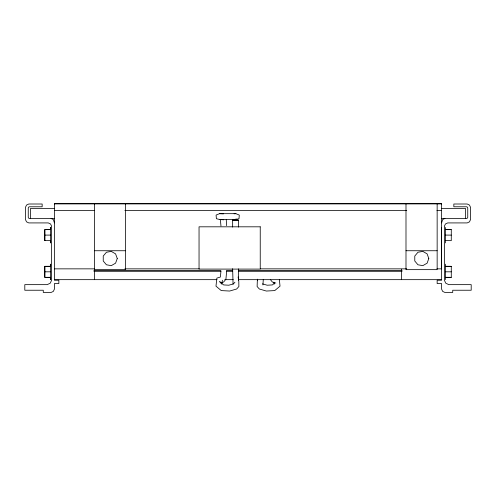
<?xml version="1.0" encoding="UTF-8"?>
<svg xmlns="http://www.w3.org/2000/svg" width="496" height="496" viewBox="0 0 496 496"><rect width="100%" height="100%" fill="white"/><g stroke="black" fill="none" stroke-linecap="round" stroke-linejoin="round"><path stroke-width="0.74" d="M232.649 268.708L233.07 284.233M232.649 227.075L232.649 220.131L238.44 220.131L238.44 227.1M238.433 268.894L238.489 280.562L238.34 279.112M441.601 268.119L441.601 227.366M257.511 280.562L257.523 279.161M262.917 284.94L263.302 279.322M220.943 271.194L220.385 277.041L216.87 278.101L215.983 286.161L221.235 290.582L229.66 291.04L236.654 289.001L238.88 286.527L238.787 281.244L238.117 276.935M226.616 271.783L225.922 279.186L223.653 282.007L221.551 282.639M257.362 279.794L257.12 286.527L259.346 289.001L266.34 291.04L274.765 290.582L280.017 286.161L279.36 279.453M222.413 280.246L221.762 284.134L219.641 281.585L223.615 284.933L228.842 285.212L233.442 283.873L234.93 282.218M441.601 222.921L442.655 219.523L444.937 218.469M274.654 283.018L272.385 284.933L267.158 285.212L262.558 283.873M235.414 219.579L239.004 218.724L239.289 215.072L235.879 213.671L233.752 213.671L219.561 213.671L216.095 215.066L216.386 218.711L220.026 219.579L223.77 219.771L222.357 219.43M233.597 219.697L236.443 219.009M234.056 213.788L235.879 213.671M238.44 220.131L232.649 220.131M50.505 229.574L44.721 229.598L44.721 240.61L50.666 240.647M50.666 229.629L44.882 229.648L44.882 240.665M44.721 235.104L50.505 235.085M50.505 266.29L44.721 266.315L44.721 277.326L50.505 277.307M50.666 266.346L44.882 266.364L44.882 277.382L50.666 277.363M44.721 271.82L50.505 271.802M54.399 203.906L441.601 203.906M54.473 208.456L30.479 208.456L30.479 218.469M441.527 208.456L465.521 208.456L465.521 218.469M54.399 210.54L94.668 210.54M124.868 210.54L406.751 210.54M436.951 210.54L441.601 210.54M54.473 218.469L29.363 218.469L28.607 218.116L28.253 217.353L28.253 207.898L28.607 207.136L29.363 206.782L42.16 206.782L42.16 204.005L28.811 204.005L26.53 205.059L25.47 207.34L25.47 219.579L26.53 221.861L28.811 222.921L48.279 222.921L50.561 223.975L51.621 226.257L51.621 280.197L50.208 283.235L47.17 284.648L24.8 284.648L24.8 290.234L43.276 290.234L43.276 292.46L51.063 292.46L53.345 291.4L54.399 289.118L54.399 283.557L58.85 283.557L58.85 280.221L54.399 280.221L54.399 203.54L441.601 203.54L441.601 280.221L437.15 280.221L437.15 283.557L441.601 283.557L441.601 289.118L442.655 291.4L444.937 292.46L452.724 292.46L452.724 290.234L471.2 290.234L471.2 284.648L448.83 284.648L445.792 283.235L444.379 280.197L444.379 226.257L445.439 223.975L447.721 222.921L467.189 222.921L469.47 221.861L470.53 219.579L470.53 207.34L469.47 205.059L467.189 204.005L453.84 204.005L453.84 206.782L466.637 206.782L467.393 207.136L467.747 207.898L467.747 217.353L467.393 218.116L466.637 218.469L441.527 218.469M220.026 219.579L233.38 219.579M94.457 250.734L125.612 250.734M405.995 250.734L437.15 250.734M54.399 268.851L94.668 268.851M124.868 268.851L199.212 268.851M260.388 268.851L406.751 268.851M436.951 268.851L441.601 268.851M94.457 269.65L125.612 269.65L125.612 204.005M93.893 270.872L220.894 270.872M226.319 270.872L232.512 270.872M238.706 270.872L402.107 270.872M93.893 271.058L220.894 271.058M226.319 271.058L232.512 271.058M238.706 271.058L402.107 271.058M54.399 279.663L217.025 279.663M224.769 279.663L233.287 279.663M238.706 279.663L441.601 279.663M445.495 229.574L451.279 229.598L451.279 240.665L445.495 240.591M445.495 229.629L451.279 229.648M445.495 235.085L451.279 235.104M445.495 266.29L451.279 266.315L451.279 277.382L445.495 277.363M445.495 266.346L451.279 266.364M445.495 271.802L451.279 271.82M445.495 277.307L451.279 277.326M219.561 213.671L223.46 213.875M275.85 283.061L272.347 282.007L270.531 279.75M51.063 218.469L53.345 219.523L54.399 222.921M273.916 282.187L274.238 284.134M226.244 219.573L226.641 225.655M220.367 219.647L220.968 225.965M445.495 227.478L445.495 242.891M445.495 264.194L445.495 279.608M437.15 204.005L437.15 269.65L405.995 269.65L405.995 204.005M401.543 269.204L401.543 279.663M94.457 204.005L94.457 279.663M50.666 227.534L50.666 229.003M50.666 241.422L50.666 242.891M50.666 264.25L50.666 265.72M50.666 278.138L50.666 279.608M50.505 227.478L50.505 242.835M50.505 264.194L50.505 279.552M117.267 258.521L115.574 263.171L111.29 265.645L106.417 264.783L103.236 260.995L103.236 256.048L106.417 252.259L111.29 251.398L115.574 253.871L117.267 258.521M428.804 258.521L427.112 263.171L422.828 265.645L417.954 264.783L414.774 260.995L414.774 256.048L417.954 252.259L422.828 251.398L427.112 253.871L428.804 258.521M260.239 226.815L199.045 226.815L199.045 269.092L260.239 269.092L260.239 226.815"/></g></svg>
